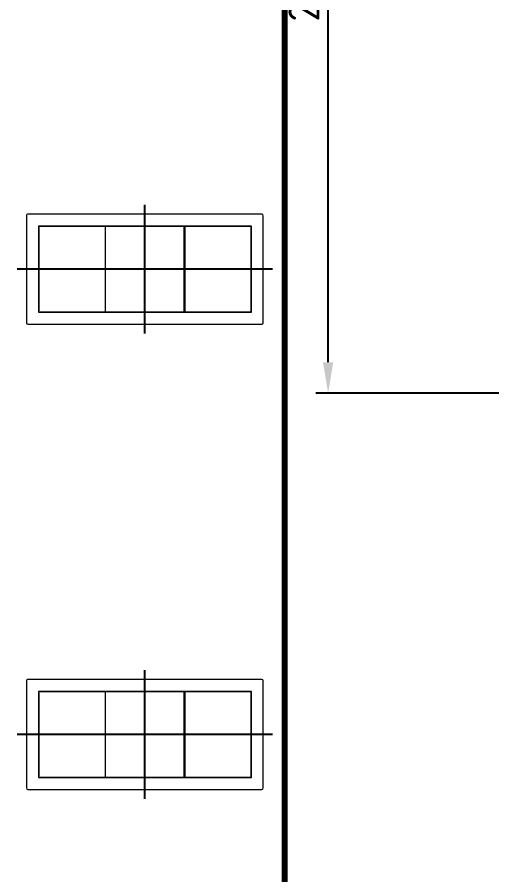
# Model space of a CAD drawing. Extents: x -681219 to -550379, y -242630 to -158199.
# Drawn here: x -569531 to -568000, y -223619 to -220854 of the extents above; entities that cross this region are included whole.
import ezdxf
from ezdxf.lldxf.tags import DXFTag

# ---------------------------------------------------------------- set-up
doc = ezdxf.new("R2010")
doc.units = 0
doc.header["$LTSCALE"] = 1000
doc.layers.get('0').update_dxf_attribs({"linetype": 'CONTINUOUS'})
doc.layers.get('Defpoints').update_dxf_attribs({"linetype": 'CONTINUOUS'})
doc.layers.add('center', color=253, linetype='CENTER2')
for name, color, linetype, lineweight in [('DIM', 7, 'CONTINUOUS', 18), ('famsun', 7, 'CONTINUOUS', 0), ('PL', 40, 'CONTINUOUS', 0)]:
    doc.layers.add(name, color=color, linetype=linetype, lineweight=lineweight)
doc.styles.add('ISOCP', font='isocp.shx', dxfattribs={"bigfont": 'gbcbig.shx'})
tags = doc.linetypes.add('CENTER2', pattern=[28.575, 19.05, -3.175, 3.175, -3.175]).pattern_tags.tags
tags[10:11] = [DXFTag(74, 4), DXFTag(75, 0), DXFTag(340, '0'), DXFTag(46, 0.0), DXFTag(50, 0.0), DXFTag(44, 0.0), DXFTag(45, 0.0)]
tags[8:9] = [DXFTag(74, 4), DXFTag(75, 0), DXFTag(340, '0'), DXFTag(46, 0.0), DXFTag(50, 0.0), DXFTag(44, 0.0), DXFTag(45, 0.0)]
tags[6:7] = [DXFTag(74, 4), DXFTag(75, 0), DXFTag(340, '0'), DXFTag(46, 0.0), DXFTag(50, 0.0), DXFTag(44, 0.0), DXFTag(45, 0.0)]
tags[4:5] = [DXFTag(74, 4), DXFTag(75, 0), DXFTag(340, '0'), DXFTag(46, 0.0), DXFTag(50, 0.0), DXFTag(44, 0.0), DXFTag(45, 0.0)]
doc.dimstyles.new('STD2', dxfattribs={"dimscale": 40, "dimtxt": 2.5, "dimasz": 2.5, "dimexe": 1, "dimexo": 0.7, "dimgap": 0.7, "dimtad": 1, "dimdec": 0, "dimdsep": 46, "dimtxsty": 'ISOCP', "dimcen": 2.5, "dimadec": 1, "dimazin": 2, "dimtfac": 1, "dimtdec": 0, "dimtmove": 0, "dimatfit": 3, "dimfxl": 0, "dimarcsym": 0})

# ---------------------------------------------------------------- blocks, each defined once
blk = doc.blocks.new('*U61')
at = {"color": 0, "linetype": 'ByBlock', "lineweight": -2}
for p, q in [((-382, 172.5), (-382, -172.5)), ((377, 177.5), (-377, 177.5)), ((382, -172.5), (382, 172.5)), ((343.5, 139), (-343.5, 139)), ((-343.5, 139), (-343.5, -139)), ((343.5, -139), (343.5, 139)), ((343.5, 137.5), (-343.5, 137.5)), ((-342, -134), (-342, 134)), ((-128.5, -137.5), (-128.5, 137.5)), ((-127, 137.5), (-127, -137.5)), ((127, 137.5), (127, -137.5)), ((128.5, -137.5), (128.5, 137.5)), ((342, -134), (342, 134)), ((-343.5, -137.5), (343.5, -137.5)), ((-343.5, -139), (343.5, -139)), ((-377, -177.5), (377, -177.5))]:
    blk.add_line(p, q, dxfattribs=at)
for centre, radius, start, end in [((-377, 172.5), 5, 90, 180), ((377, 172.5), 5, 0, 90), ((-345.5, 134), 3.5, 0, 55.1501), ((345.5, 134), 3.5, 124.8499, 180), ((-345.5, -134), 3.5, 304.8499, 0), ((345.5, -134), 3.5, 180, 235.1501), ((-377, -172.5), 5, 180, 270), ((377, -172.5), 5, 270, 0)]:
    blk.add_arc(centre, radius, start, end, dxfattribs=at)
at = {"layer": 'center', "lineweight": 25, "ltscale": 5.767279}
for p, q in [((0, 207.5), (0, -207.5)), ((-412, 0), (412, 0))]:
    blk.add_line(p, q, dxfattribs=at)
blk = doc.blocks.new('*D166')
at = {"layer": 'Defpoints', "color": 0, "transparency": 16777216}
for p in [(-568527.6, -219416.7), (-567769.2, -219416.7), (-566997.3, -222066.7)]:
    blk.add_point(p, dxfattribs=at)
at = {"layer": 'DIM', "color": 0, "lineweight": -2, "transparency": 16777216}
for p, q in [((-567797.2, -219416.7), (-568567.6, -219416.7)), ((-568527.6, -221966.7), (-568527.6, -219516.7)), ((-567025.3, -222066.7), (-568567.6, -222066.7))]:
    blk.add_line(p, q, dxfattribs=at)
at = {"layer": 'DIM', "color": 0, "transparency": 16777216}
for points in [[(-568544.3, -219516.7), (-568511, -219516.7), (-568527.6, -219416.7)], [(-568544.3, -221966.7), (-568511, -221966.7), (-568527.6, -222066.7)]]:
    blk.add_solid(points, dxfattribs=at)
at = {"layer": 'DIM', "color": 0, "transparency": 16777216, "insert": (-568605.6, -220741.7), "char_height": 100, "attachment_point": 5, "rotation": 90, "style": 'ISOCP'}
blk.add_mtext('2650', dxfattribs=at)

msp = doc.modelspace()

# ---------------------------------------------------------------- linework, layer by layer
at = {"layer": 'PL', "const_width": 20}
msp.add_lwpolyline([(-568517.9019, -219916.6983), (-566317.9019, -219916.6983, -0.414213562), (-566167.9019, -220066.6983), (-566167.9019, -223766.6983, -0.414213562), (-566317.9019, -223916.6983), (-568517.9019, -223916.6983, -0.414213562), (-568667.9019, -223766.6983), (-568667.9019, -220066.6983, -0.414213562)], format="xyb", close=True, dxfattribs=at)

# ---------------------------------------------------------------- block references
at = {"layer": 'famsun', "rotation": 180}
for p in [(-569118.721, -221666.6983), (-569118.721, -223166.6983)]:
    msp.add_blockref('*U61', p, dxfattribs=at)

# ---------------------------------------------------------------- dimensions: what is measured, and where the dimension line sits
at = {"layer": 'DIM', "color": 2}
dim = msp.add_linear_dim(base=(-568527.6203, -219416.6983), p1=(-566997.2567, -222066.6983), p2=(-567769.1798, -219416.6983), angle=90, dimstyle='STD2', dxfattribs=at)
dim.commit()
dim.dimension.update_dxf_attribs({"geometry": '*D166', "text_midpoint": (-568605.6302, -220741.6983)})

doc.saveas('drawing.dxf')
